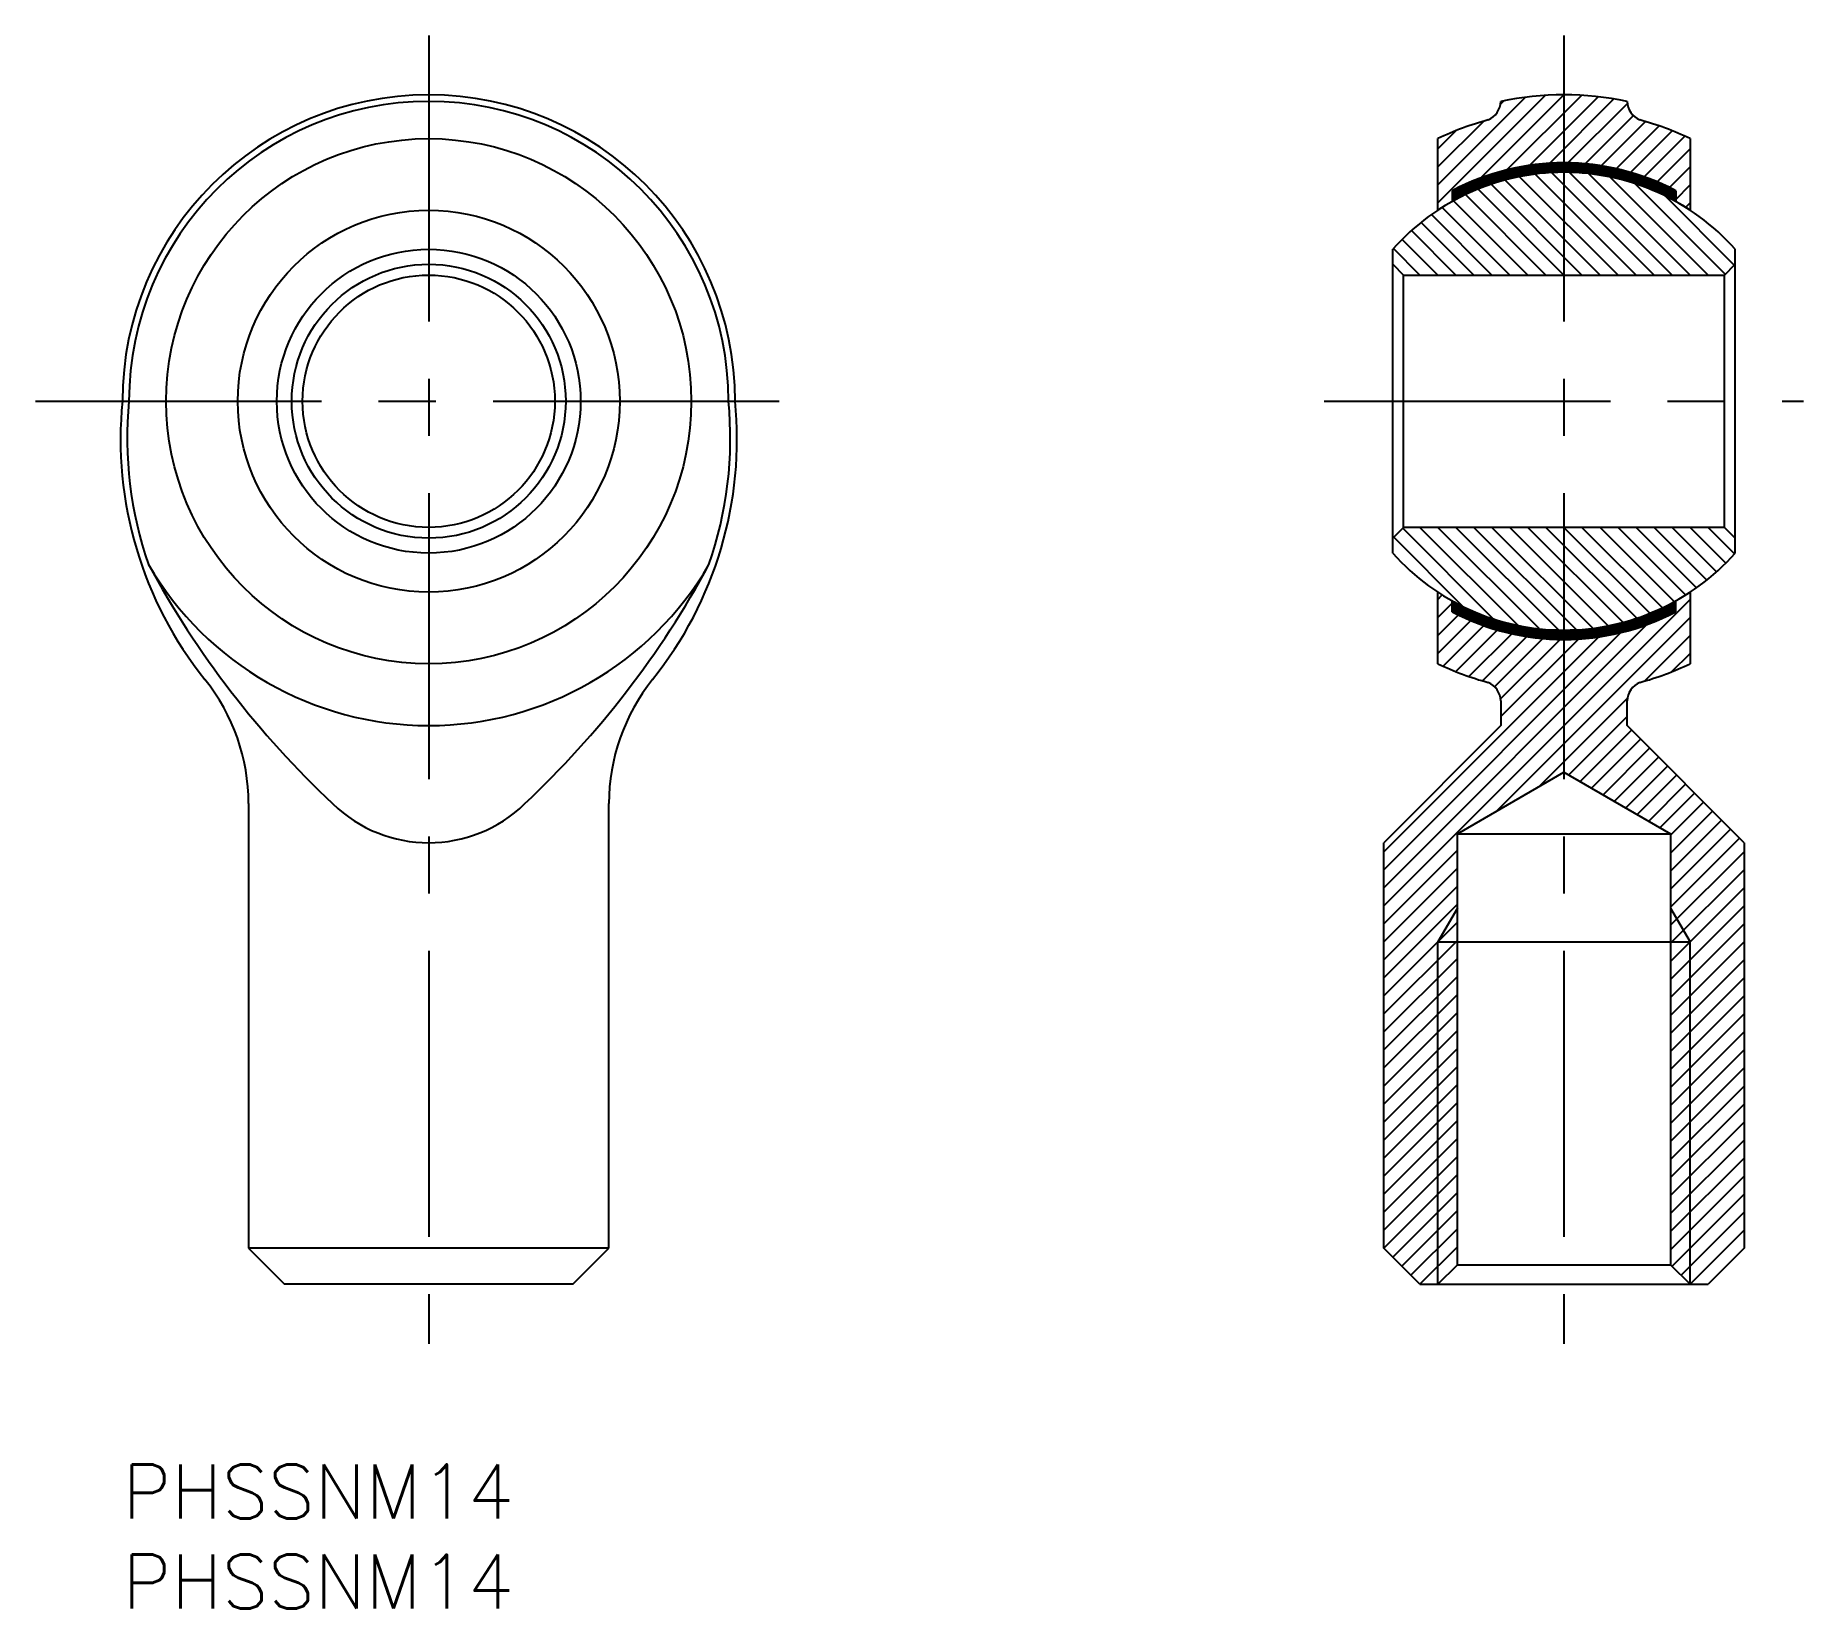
# Model space of a CAD drawing. Extents: x -4.8 to 93.3, y -8 to 79.3.
import ezdxf

# ---------------------------------------------------------------- set-up
doc = ezdxf.new("R2010")
doc.units = 0
doc.header["$LTSCALE"] = 0.5
doc.linetypes.add('CENTER', pattern=[50.8, 31.75, -6.35, 6.35, -6.35])
for name, color, linetype in [('MSM_CENTER', 1, 'CENTER'), ('MSM_CONTINUOUS', 7, 'CONTINUOUS'), ('MSM_NARROW', 5, 'CONTINUOUS'), ('MSM_PART_NUMBER', 7, 'CONTINUOUS')]:
    doc.layers.add(name, color=color, linetype=linetype)
doc.styles.get("Standard").update_dxf_attribs({"font": 'txt.shx', "height": 3, "bigfont": 'bigfont.shx'})

msp = doc.modelspace()

# ---------------------------------------------------------------- linework, layer by layer
at = {"layer": 'MSM_CENTER'}
for p, q in [((17, 79.3), (17, 6.7)), ((80, 79.3), (80, 6.7)), ((-4.831, 59), (38.831, 59)), ((66.7, 59), (93.3, 59))]:
    msp.add_line(p, q, dxfattribs=at)
at = {"layer": 'MSM_CONTINUOUS'}
for p, q in [((76.5, 75.636), (76.5, 75.633)), ((83.5, 75.633), (83.5, 75.636)), ((73, 69.597), (73, 73.569)), ((87, 73.569), (87, 69.597)), ((73.8, 70.682), (73.8, 70.084)), ((86.2, 70.682), (86.2, 70.084)), ((70.5, 50.571), (70.5, 67.429)), ((89.5, 50.571), (89.5, 67.429)), ((70.5, 66.6), (71.1, 66)), ((71.1, 66), (88.9, 66)), ((71.1, 52), (71.1, 66)), ((88.9, 66), (89.5, 66.6)), ((88.9, 52), (88.9, 66)), ((71.1, 52), (70.5, 51.4)), ((88.9, 52), (71.1, 52)), ((89.5, 51.4), (88.9, 52)), ((73, 44.431), (73, 48.403)), ((87, 48.403), (87, 44.431)), ((73.8, 47.318), (73.8, 47.916)), ((86.2, 47.318), (86.2, 47.916)), ((76.5, 42.367), (76.5, 41)), ((83.5, 41), (83.5, 42.367)), ((76.5, 41), (70, 34.5)), ((90, 34.5), (83.5, 41)), ((74.082, 35), (80, 38.416)), ((80, 38.416), (85.917, 35)), ((7, 36.671), (7, 12)), ((27, 12), (27, 36.671)), ((70, 12), (70, 34.5)), ((74.082, 35), (85.917, 35)), ((74.082, 11.083), (74.082, 35)), ((85.917, 35), (85.917, 11.083)), ((90, 34.5), (90, 12)), ((73, 29), (87, 29)), ((7, 12), (9, 10)), ((27, 12), (7, 12)), ((25, 10), (27, 12)), ((72, 10), (70, 12)), ((90, 12), (88, 10)), ((73, 10), (74.082, 11.083)), ((74.082, 11.083), (85.917, 11.083)), ((85.917, 11.083), (87, 10)), ((25, 10), (9, 10)), ((72, 10), (88, 10))]:
    msp.add_line(p, q, dxfattribs=at)
for radius in [14.569, 10.597, 8.429, 7.6, 7]:
    msp.add_circle((17, 59), radius, dxfattribs=at)
for centre, radius, start, end in [((17, 59), 17, 0.00787, 179.99213), ((17, 59), 16.636, 0.00804, 179.99196), ((75.302, 75.7), 1.2, 294.40211, 356.81322), ((80, 59), 17, 78.11884, 101.88116), ((84.698, 75.7), 1.2, 183.18678, 245.59789), ((80, 59), 16.163, 105.07006, 115.66369), ((80, 59), 16.163, 64.33631, 74.92994), ((80, 59), 12.7, 41.57985, 138.42015), ((80, 59), 12.7, 56.55192, 123.44808), ((80, 59), 13.225, 62.04298, 117.95702), ((21.215, 56.889), 21.32, 174.31124, 218.72412), ((21.555, 56.941), 21.29, 174.44455, 199.22243), ((12.785, 56.889), 21.32, 321.27588, 5.68876), ((12.445, 56.941), 21.29, 340.77757, 5.55545), ((80, 59), 12.7, 221.57985, 318.42015), ((17, 59), 18, 210.25139, 329.74861), ((47.525, 74.854), 52.382, 208.40972, 226.79727), ((-13.525, 74.854), 52.382, 313.20273, 331.59028), ((80, 59), 13.225, 242.04298, 297.95702), ((80, 59), 16.163, 244.33631, 254.92994), ((80, 59), 16.163, 285.07006, 295.66369), ((-4, 36.671), 11, 360, 38.72412), ((38, 36.671), 11, 141.27588, 180), ((75.302, 42.3), 1.2, 3.18678, 65.59789), ((84.698, 42.3), 1.2, 114.40211, 176.81322), ((17, 42.142), 7.642, 225.72306, 314.27694)]:
    msp.add_arc(centre, radius, start, end, dxfattribs=at)
at = {"layer": 'MSM_NARROW'}
for p, q in [((73, 70), (78.965, 75.965)), ((73, 71), (77.865, 75.865)), ((75.391, 71.391), (80, 76)), ((76.477, 75.477), (76.667, 75.667)), ((76.836, 71.836), (80.972, 75.972)), ((78.081, 72.081), (81.894, 75.894)), ((79.199, 72.199), (82.772, 75.772)), ((80.219, 72.219), (83.517, 75.517)), ((81.169, 72.169), (83.851, 74.851)), ((73, 72), (75.528, 74.528)), ((73, 73), (74.006, 74.006)), ((82.061, 72.061), (84.515, 74.515)), ((82.901, 71.901), (85.274, 74.274)), ((83.695, 71.695), (86.002, 74.002)), ((84.449, 71.449), (86.703, 73.703)), ((85.168, 71.168), (87, 73)), ((76.187, 71.109), (76.187, 71.659)), ((76.293, 71.141), (76.293, 71.689)), ((76.399, 71.172), (76.399, 71.719)), ((76.505, 71.203), (76.505, 71.749)), ((76.611, 71.235), (76.611, 71.779)), ((76.717, 71.266), (76.717, 71.809)), ((76.823, 71.295), (76.823, 71.837)), ((76.929, 71.319), (76.929, 71.86)), ((77.035, 71.344), (77.035, 71.883)), ((77.141, 71.368), (77.141, 71.906)), ((77.248, 71.392), (77.248, 71.929)), ((77.354, 71.416), (77.354, 71.952)), ((77.46, 71.44), (77.46, 71.975)), ((77.566, 71.464), (77.566, 71.998)), ((77.672, 71.482), (77.672, 72.016)), ((77.778, 71.499), (77.778, 72.033)), ((77.884, 71.516), (77.884, 72.049)), ((77.99, 71.533), (77.99, 72.065)), ((78.096, 71.55), (78.096, 72.081)), ((78.202, 71.567), (78.202, 72.098)), ((78.308, 71.585), (78.308, 72.114)), ((78.414, 71.6), (78.414, 72.129)), ((78.52, 71.61), (78.52, 72.139)), ((78.626, 71.62), (78.626, 72.148)), ((78.732, 71.63), (78.732, 72.158)), ((78.839, 71.64), (78.839, 72.168)), ((78.945, 71.651), (78.945, 72.178)), ((79.051, 71.661), (79.051, 72.187)), ((79.157, 71.671), (79.157, 72.197)), ((79.263, 71.676), (79.263, 72.203)), ((85, 66), (79.323, 71.677)), ((79.369, 71.68), (79.369, 72.206)), ((79.475, 71.683), (79.475, 72.209)), ((79.581, 71.687), (79.581, 72.212)), ((79.687, 71.69), (79.687, 72.215)), ((79.793, 71.693), (79.793, 72.219)), ((79.899, 71.697), (79.899, 72.222)), ((80.005, 71.7), (80.005, 72.225)), ((80.111, 71.696), (80.111, 72.222)), ((80.217, 71.693), (80.217, 72.218)), ((86, 66), (80.305, 71.695)), ((80.323, 71.69), (80.323, 72.215)), ((80.43, 71.686), (80.43, 72.212)), ((80.536, 71.683), (80.536, 72.209)), ((80.642, 71.68), (80.642, 72.205)), ((80.748, 71.676), (80.748, 72.202)), ((80.854, 71.67), (80.854, 72.196)), ((80.96, 71.66), (80.96, 72.186)), ((81.066, 71.65), (81.066, 72.177)), ((81.172, 71.639), (81.172, 72.167)), ((81.278, 71.629), (81.278, 72.157)), ((81.384, 71.619), (81.384, 72.147)), ((81.49, 71.609), (81.49, 72.138)), ((81.596, 71.599), (81.596, 72.128)), ((81.702, 71.583), (81.702, 72.112)), ((81.808, 71.566), (81.808, 72.096)), ((81.914, 71.549), (81.914, 72.08)), ((82.021, 71.532), (82.021, 72.064)), ((82.127, 71.515), (82.127, 72.047)), ((82.233, 71.498), (82.233, 72.031)), ((82.339, 71.481), (82.339, 72.015)), ((82.445, 71.461), (82.445, 71.996)), ((82.551, 71.437), (82.551, 71.973)), ((82.657, 71.413), (82.657, 71.95)), ((82.763, 71.389), (82.763, 71.927)), ((82.869, 71.365), (82.869, 71.904)), ((82.975, 71.341), (82.975, 71.881)), ((83.081, 71.317), (83.081, 71.858)), ((83.187, 71.293), (83.187, 71.835)), ((83.293, 71.263), (83.293, 71.806)), ((83.399, 71.232), (83.399, 71.776)), ((83.505, 71.2), (83.505, 71.746)), ((83.611, 71.169), (83.611, 71.716)), ((83.718, 71.138), (83.718, 71.686)), ((83.824, 71.106), (83.824, 71.656)), ((85.854, 70.854), (87, 72)), ((73.853, 70.111), (73.853, 70.708)), ((73.959, 70.166), (73.959, 70.76)), ((74.066, 70.221), (74.066, 70.812)), ((74.172, 70.276), (74.172, 70.865)), ((74.278, 70.331), (74.278, 70.917)), ((74.384, 70.386), (74.384, 70.969)), ((74.49, 70.441), (74.49, 71.021)), ((74.596, 70.49), (74.596, 71.068)), ((74.702, 70.537), (74.702, 71.113)), ((74.808, 70.583), (74.808, 71.157)), ((74.914, 70.63), (74.914, 71.201)), ((75.02, 70.677), (75.02, 71.246)), ((75.126, 70.723), (75.126, 71.29)), ((75.232, 70.77), (75.232, 71.335)), ((80, 66), (75.234, 70.766)), ((75.338, 70.811), (75.338, 71.374)), ((75.444, 70.85), (75.444, 71.411)), ((75.55, 70.889), (75.55, 71.448)), ((75.657, 70.927), (75.657, 71.485)), ((75.763, 70.966), (75.763, 71.522)), ((75.869, 71.005), (75.869, 71.559)), ((81, 66), (75.963, 71.037)), ((75.975, 71.044), (75.975, 71.596)), ((76.081, 71.078), (76.081, 71.629)), ((82, 66), (76.731, 71.269)), ((83, 66), (77.541, 71.459)), ((84, 66), (78.404, 71.596)), ((87, 66), (81.38, 71.62)), ((88, 66), (82.564, 71.436)), ((88.95, 66.05), (83.924, 71.076)), ((83.93, 71.075), (83.93, 71.626)), ((84.036, 71.04), (84.036, 71.592)), ((84.142, 71.001), (84.142, 71.555)), ((84.248, 70.962), (84.248, 71.518)), ((84.354, 70.923), (84.354, 71.481)), ((84.46, 70.885), (84.46, 71.444)), ((84.566, 70.846), (84.566, 71.407)), ((84.672, 70.807), (84.672, 71.37)), ((84.778, 70.765), (84.778, 71.33)), ((84.884, 70.719), (84.884, 71.286)), ((84.99, 70.672), (84.99, 71.241)), ((85.096, 70.626), (85.096, 71.197)), ((85.202, 70.579), (85.202, 71.153)), ((85.309, 70.532), (85.309, 71.108)), ((85.415, 70.486), (85.415, 71.064)), ((85.521, 70.436), (85.521, 71.016)), ((85.627, 70.381), (85.627, 70.964)), ((85.733, 70.326), (85.733, 70.912)), ((85.839, 70.271), (85.839, 70.859)), ((85.945, 70.216), (85.945, 70.807)), ((86.051, 70.161), (86.051, 70.755)), ((86.157, 70.106), (86.157, 70.703)), ((86.2, 70.2), (87, 71)), ((77, 66), (73.249, 69.751)), ((78, 66), (73.878, 70.122)), ((79, 66), (74.539, 70.461)), ((89.45, 66.55), (85.611, 70.389)), ((86.753, 69.753), (87, 70)), ((75, 66), (72.078, 68.922)), ((76, 66), (72.649, 69.351)), ((73, 66), (71.021, 67.979)), ((74, 66), (71.536, 68.464)), ((72, 66), (70.535, 67.465)), ((74.389, 47.611), (70.55, 51.45)), ((76.076, 46.924), (71.05, 51.95)), ((77.436, 46.564), (72, 52)), ((78.62, 46.38), (73, 52)), ((79.695, 46.305), (74, 52)), ((80.677, 46.323), (75, 52)), ((81.596, 46.404), (76, 52)), ((82.459, 46.541), (77, 52)), ((83.269, 46.731), (78, 52)), ((84.037, 46.963), (79, 52)), ((84.766, 47.234), (80, 52)), ((85.461, 47.539), (81, 52)), ((86.122, 47.878), (82, 52)), ((86.751, 48.249), (83, 52)), ((87.351, 48.649), (84, 52)), ((87.922, 49.078), (85, 52)), ((88.464, 49.536), (86, 52)), ((88.979, 50.021), (87, 52)), ((89.465, 50.535), (88, 52)), ((73, 48), (73.247, 48.247)), ((70, 31), (87, 48)), ((73, 47), (73.8, 47.8)), ((73, 46), (74.146, 47.146)), ((73.853, 47.292), (73.853, 47.889)), ((73.959, 47.24), (73.959, 47.834)), ((74.066, 47.188), (74.066, 47.779)), ((74.172, 47.135), (74.172, 47.724)), ((74.278, 47.083), (74.278, 47.669)), ((74.384, 47.031), (74.384, 47.614)), ((74.49, 46.979), (74.49, 47.559)), ((74.596, 46.932), (74.596, 47.51)), ((74.702, 46.887), (74.702, 47.463)), ((74.808, 46.843), (74.808, 47.417)), ((74.914, 46.799), (74.914, 47.37)), ((75.02, 46.754), (75.02, 47.323)), ((75.126, 46.71), (75.126, 47.277)), ((75.232, 46.665), (75.232, 47.23)), ((75.338, 46.626), (75.338, 47.189)), ((75.444, 46.589), (75.444, 47.15)), ((75.55, 46.552), (75.55, 47.111)), ((84.46, 46.556), (84.46, 47.115)), ((84.566, 46.593), (84.566, 47.154)), ((84.672, 46.63), (84.672, 47.193)), ((84.778, 46.67), (84.778, 47.235)), ((84.884, 46.714), (84.884, 47.281)), ((84.99, 46.759), (84.99, 47.328)), ((85.096, 46.803), (85.096, 47.374)), ((85.202, 46.847), (85.202, 47.421)), ((85.309, 46.892), (85.309, 47.468)), ((85.415, 46.936), (85.415, 47.514)), ((85.521, 46.984), (85.521, 47.564)), ((85.627, 47.036), (85.627, 47.619)), ((85.733, 47.088), (85.733, 47.674)), ((85.839, 47.141), (85.839, 47.729)), ((85.945, 47.193), (85.945, 47.784)), ((86.051, 47.245), (86.051, 47.839)), ((86.157, 47.297), (86.157, 47.894)), ((70, 32), (84.601, 46.601)), ((70, 33), (83.157, 46.157)), ((73, 45), (74.832, 46.832)), ((73.297, 44.297), (75.551, 46.551)), ((73.998, 43.998), (76.305, 46.305)), ((75.657, 46.515), (75.657, 47.073)), ((75.763, 46.478), (75.763, 47.034)), ((75.869, 46.441), (75.869, 46.995)), ((75.975, 46.404), (75.975, 46.956)), ((76.081, 46.371), (76.081, 46.922)), ((76.187, 46.341), (76.187, 46.891)), ((76.253, 36.253), (87, 47)), ((76.293, 46.311), (76.293, 46.859)), ((76.399, 46.281), (76.399, 46.828)), ((76.505, 46.251), (76.505, 46.797)), ((76.611, 46.221), (76.611, 46.765)), ((76.717, 46.191), (76.717, 46.734)), ((76.823, 46.163), (76.823, 46.705)), ((76.929, 46.14), (76.929, 46.681)), ((77.035, 46.117), (77.035, 46.656)), ((77.141, 46.094), (77.141, 46.632)), ((77.248, 46.071), (77.248, 46.608)), ((77.354, 46.048), (77.354, 46.584)), ((77.46, 46.025), (77.46, 46.56)), ((77.566, 46.002), (77.566, 46.536)), ((77.672, 45.984), (77.672, 46.518)), ((77.778, 45.967), (77.778, 46.501)), ((77.884, 45.951), (77.884, 46.484)), ((77.99, 45.935), (77.99, 46.467)), ((78.096, 45.919), (78.096, 46.45)), ((78.202, 45.902), (78.202, 46.433)), ((78.308, 45.886), (78.308, 46.415)), ((78.414, 45.871), (78.414, 46.4)), ((78.52, 45.861), (78.52, 46.39)), ((78.626, 45.852), (78.626, 46.38)), ((78.732, 45.842), (78.732, 46.37)), ((78.839, 45.832), (78.839, 46.36)), ((78.945, 45.822), (78.945, 46.349)), ((79.051, 45.813), (79.051, 46.339)), ((79.157, 45.803), (79.157, 46.329)), ((79.263, 45.797), (79.263, 46.324)), ((79.369, 45.794), (79.369, 46.32)), ((79.475, 45.791), (79.475, 46.317)), ((79.581, 45.788), (79.581, 46.313)), ((79.687, 45.785), (79.687, 46.31)), ((79.793, 45.781), (79.793, 46.307)), ((79.899, 45.778), (79.899, 46.303)), ((80.005, 45.775), (80.005, 46.3)), ((80.111, 45.778), (80.111, 46.304)), ((80.217, 45.782), (80.217, 46.307)), ((80.323, 45.785), (80.323, 46.31)), ((80.43, 45.788), (80.43, 46.314)), ((80.536, 45.791), (80.536, 46.317)), ((80.642, 45.795), (80.642, 46.32)), ((80.748, 45.798), (80.748, 46.324)), ((80.854, 45.804), (80.854, 46.33)), ((80.96, 45.814), (80.96, 46.34)), ((81.066, 45.823), (81.066, 46.35)), ((81.172, 45.833), (81.172, 46.361)), ((81.278, 45.843), (81.278, 46.371)), ((81.384, 45.853), (81.384, 46.381)), ((81.49, 45.862), (81.49, 46.391)), ((81.596, 45.872), (81.596, 46.401)), ((81.702, 45.888), (81.702, 46.417)), ((81.808, 45.904), (81.808, 46.434)), ((81.914, 45.92), (81.914, 46.451)), ((82.021, 45.936), (82.021, 46.468)), ((82.127, 45.953), (82.127, 46.485)), ((82.233, 45.969), (82.233, 46.502)), ((82.339, 45.985), (82.339, 46.519)), ((82.445, 46.004), (82.445, 46.539)), ((82.551, 46.027), (82.551, 46.563)), ((82.657, 46.05), (82.657, 46.587)), ((82.763, 46.073), (82.763, 46.611)), ((82.869, 46.096), (82.869, 46.635)), ((82.975, 46.119), (82.975, 46.659)), ((83.081, 46.142), (83.081, 46.683)), ((83.187, 46.165), (83.187, 46.707)), ((83.293, 46.194), (83.293, 46.737)), ((83.399, 46.224), (83.399, 46.768)), ((83.505, 46.254), (83.505, 46.8)), ((83.611, 46.284), (83.611, 46.831)), ((83.718, 46.314), (83.718, 46.862)), ((83.824, 46.344), (83.824, 46.894)), ((83.93, 46.374), (83.93, 46.925)), ((84.036, 46.408), (84.036, 46.96)), ((84.142, 46.445), (84.142, 46.999)), ((84.248, 46.482), (84.248, 47.038)), ((84.354, 46.519), (84.354, 47.077)), ((70, 34), (81.914, 45.914)), ((74.726, 43.726), (77.099, 46.099)), ((75.485, 43.485), (77.939, 45.939)), ((76.149, 43.149), (78.831, 45.831)), ((76.483, 42.483), (79.781, 45.781)), ((76.5, 41.5), (80.799, 45.799)), ((84.472, 43.472), (87, 46)), ((85.994, 43.994), (87, 45)), ((78.619, 37.619), (83.518, 42.518)), ((80.264, 38.264), (83.5, 41.5)), ((80.898, 37.898), (83.75, 40.75)), ((81.532, 37.532), (84.25, 40.25)), ((82.166, 37.166), (84.75, 39.75)), ((82.8, 36.8), (85.25, 39.25)), ((83.434, 36.434), (85.75, 38.75)), ((84.068, 36.068), (86.25, 38.25)), ((84.702, 35.702), (86.75, 37.75)), ((85.336, 35.336), (87.25, 37.25)), ((85.917, 34.918), (87.75, 36.75)), ((85.917, 33.918), (88.25, 36.25)), ((85.917, 32.918), (88.75, 35.75)), ((85.917, 31.918), (89.25, 35.25)), ((85.917, 30.918), (89.75, 34.75)), ((70, 30), (74.082, 34.083)), ((85.917, 29.918), (90, 34)), ((70, 29), (74.082, 33.083)), ((85.917, 28.918), (90, 33)), ((70, 28), (74.082, 32.083)), ((85.917, 27.918), (90, 32)), ((70, 27), (74.082, 31.083)), ((74.082, 30.875), (73, 29)), ((85.917, 26.918), (90, 31)), ((85.917, 30.875), (87, 29)), ((70, 26), (74.082, 30.083)), ((85.917, 25.918), (90, 30)), ((70, 25), (74.082, 29.083)), ((73, 10), (73, 29)), ((85.917, 24.918), (90, 29)), ((87, 10), (87, 29)), ((87, 29), (87, 29)), ((70, 24), (74.082, 28.083)), ((85.917, 23.918), (90, 28)), ((70, 23), (74.082, 27.083)), ((85.917, 22.918), (90, 27)), ((70, 22), (74.082, 26.083)), ((85.917, 21.918), (90, 26)), ((70, 21), (74.082, 25.083)), ((85.917, 20.918), (90, 25)), ((70, 20), (74.082, 24.083)), ((85.917, 19.918), (90, 24)), ((70, 19), (74.082, 23.083)), ((85.917, 18.918), (90, 23)), ((70, 18), (74.082, 22.083)), ((85.917, 17.918), (90, 22)), ((70, 17), (74.082, 21.083)), ((85.917, 16.918), (90, 21)), ((70, 16), (74.082, 20.083)), ((85.917, 15.918), (90, 20)), ((70, 15), (74.082, 19.083)), ((85.917, 14.918), (90, 19)), ((70, 14), (74.082, 18.083)), ((85.917, 13.918), (90, 18)), ((70, 13), (74.082, 17.083)), ((85.917, 12.918), (90, 17)), ((70, 12), (74.082, 16.083)), ((85.917, 11.918), (90, 16)), ((70.5, 11.5), (74.082, 15.083)), ((86, 11), (90, 15)), ((71, 11), (74.082, 14.083)), ((86.5, 10.5), (90, 14)), ((71.5, 10.5), (74.082, 13.083)), ((87, 10), (90, 13)), ((72, 10), (74.082, 12.083)), ((73, 10), (73, 10)), ((87, 10), (87, 10))]:
    msp.add_line(p, q, dxfattribs=at)

# ---------------------------------------------------------------- texts
at = {"layer": 'MSM_PART_NUMBER'}
for p in [(0, -3), (0, -8)]:
    msp.add_text('PHSSNM14', height=3, dxfattribs=at).set_placement(p)

doc.saveas('drawing.dxf')
